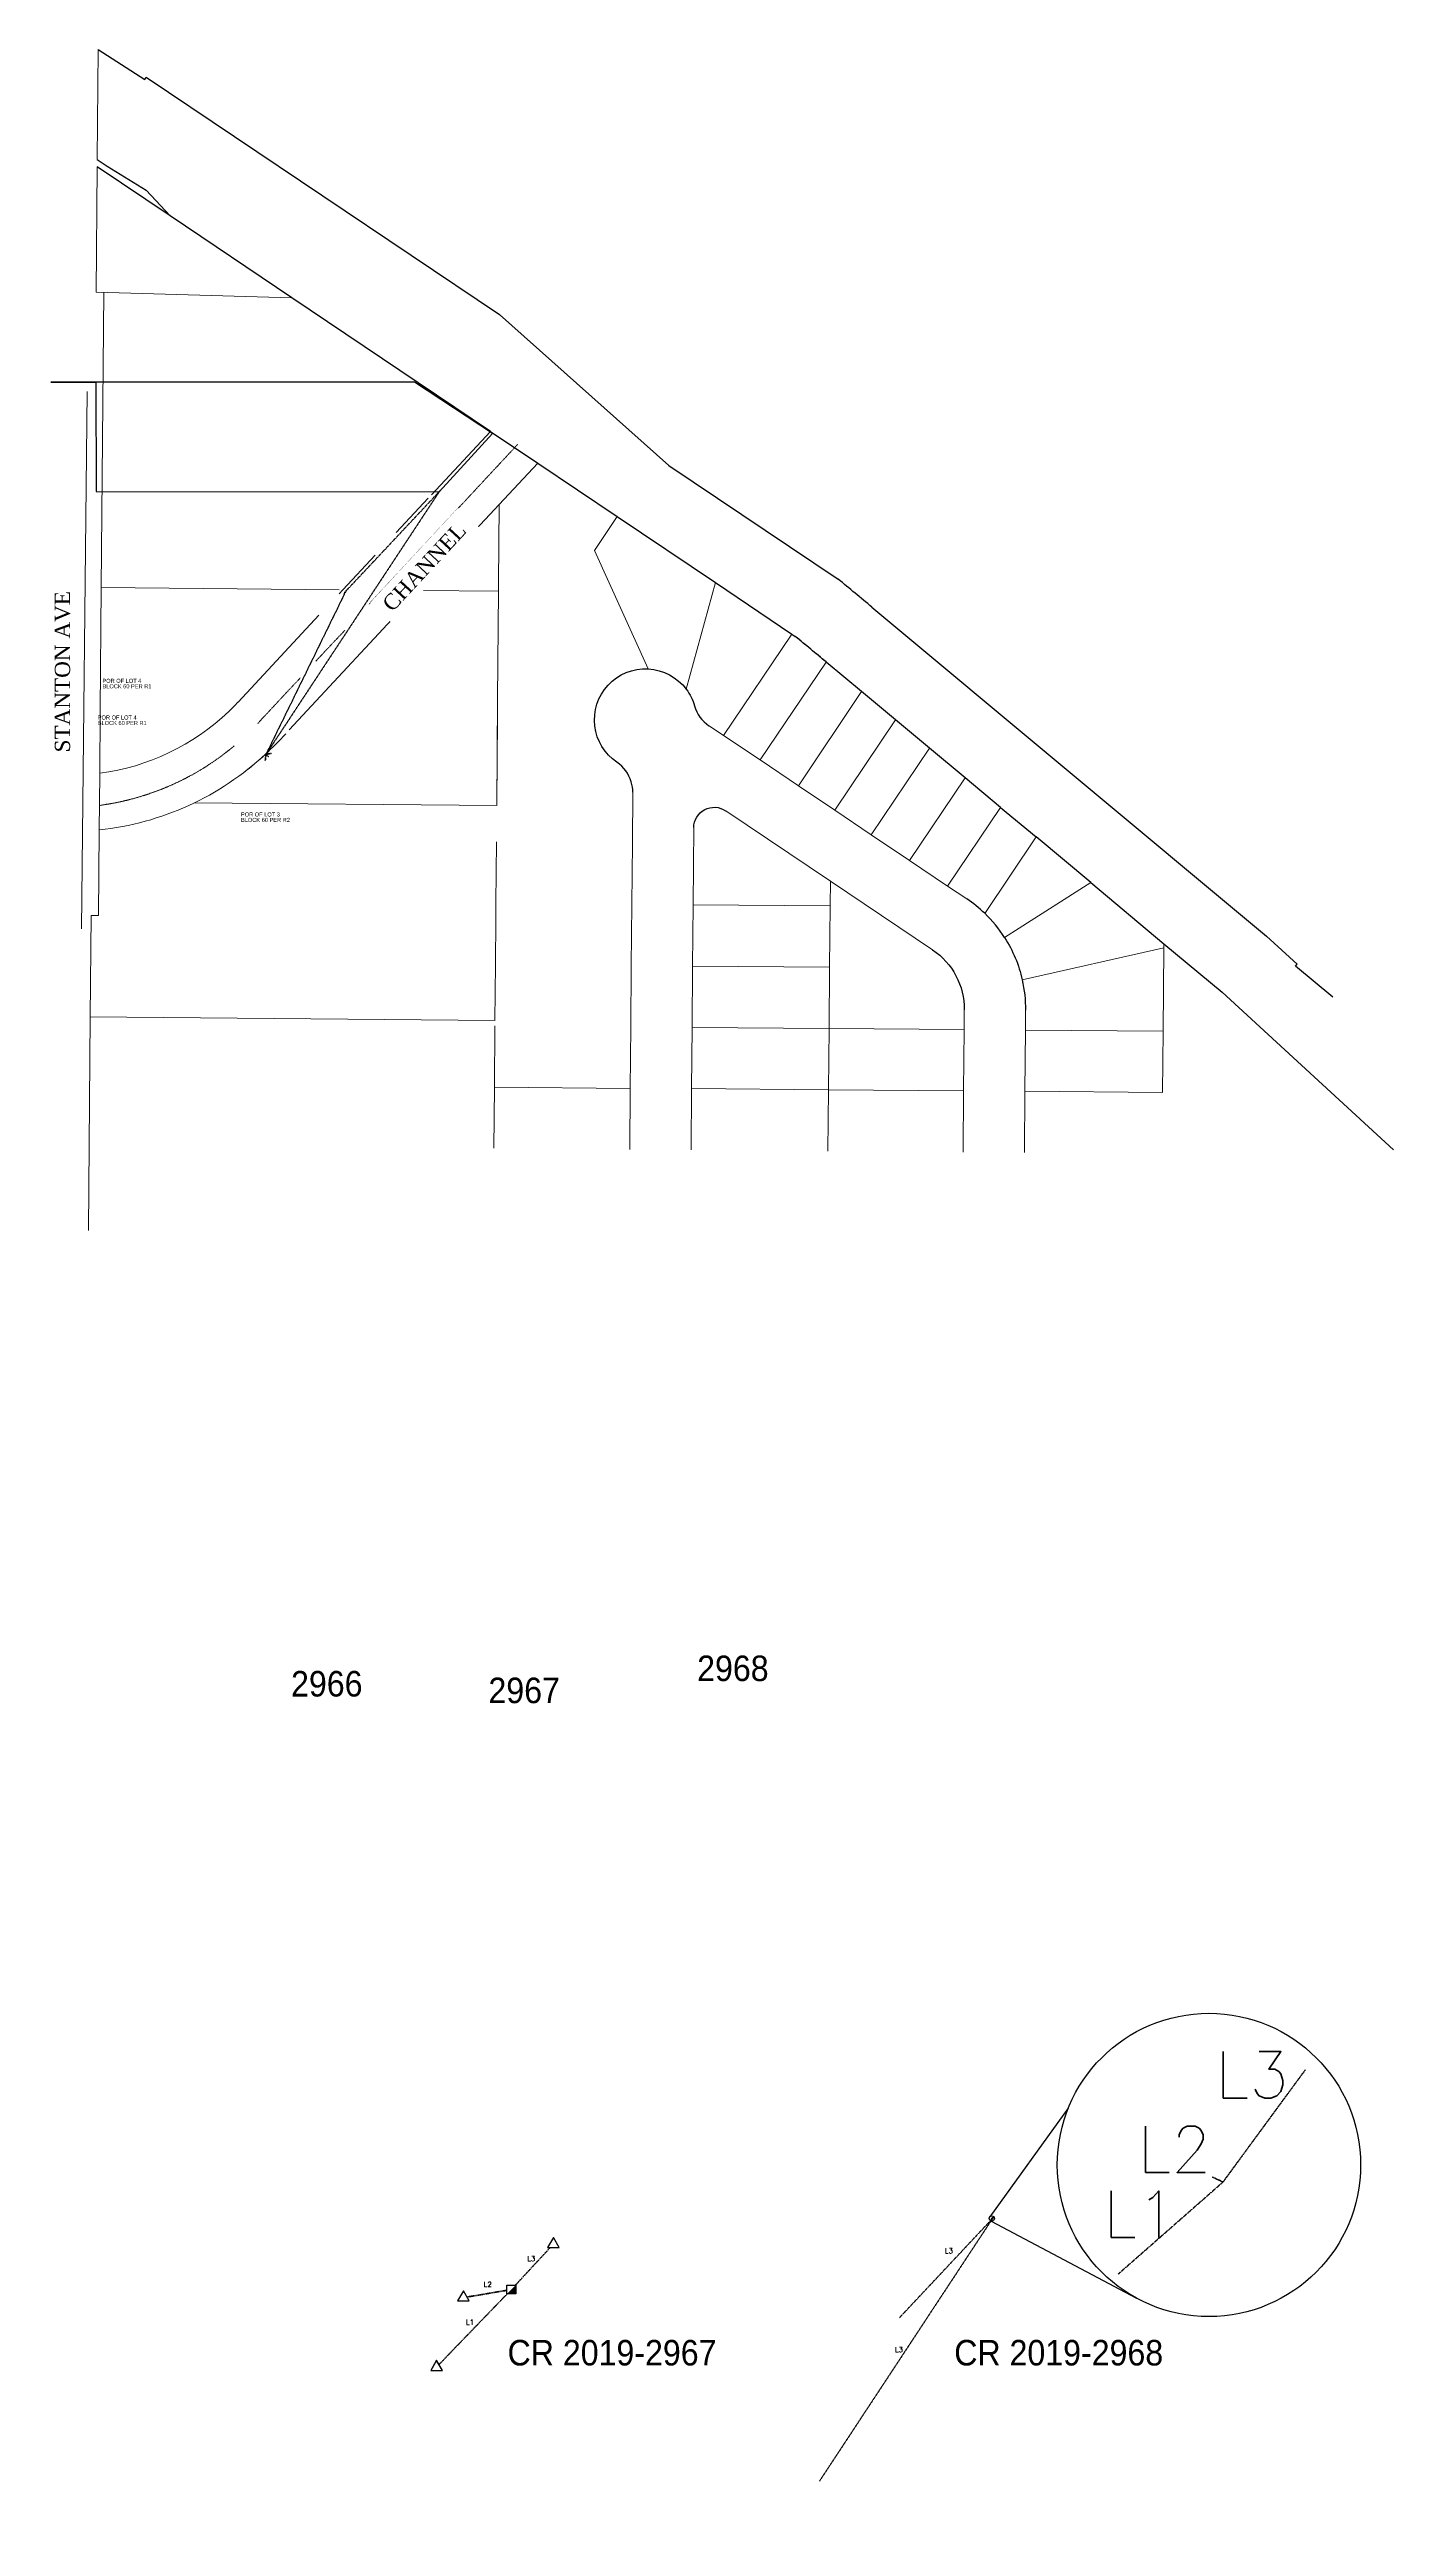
# Model space of a CAD drawing. Extents: x 0 to 6033622, y 0 to 2262275.
# Drawn here: x 6032307 to 6033622, y 2259850 to 2262275 of the extents above; entities that cross this region are included whole.
import ezdxf
from ezdxf import colors
from ezdxf.entities.mleader import LeaderData, LeaderLine
from ezdxf.lldxf.tags import DXFTag
from ezdxf.math import Vec2, Vec3

# ---------------------------------------------------------------- set-up
doc = ezdxf.new("R2010")
doc.units = 21
doc.header["$MEASUREMENT"] = 0
doc.set_wipeout_variables(frame=1)
for name, pattern in [('CENTER', [2, 1.25, -0.25, 0.25, -0.25]), ('DASHED', [0.75, 0.5, -0.25]), ('DASHED2', [0.375, 0.25, -0.125]), ('DGN Style 3', [5117.32079, 3655.229136, -1462.091654])]:
    doc.linetypes.add(name, pattern=pattern)
doc.layers.add('V-ANNO', color=7, linetype='Continuous')
doc.layers.add('V-NODE-MON', color=7, linetype='Continuous')
for name, color, linetype, lineweight in [('V-LINE-CNTR', 30, 'CENTER', 0), ('V-LINE-FROW', 1, 'ROW', 40), ('V-LINE-M2M', 7, 'DASHED', 30), ('V-LINE-RTWY', 3, 'Continuous', 0), ('V-LINE-TIE', 5, 'DASHED2', 60), ('V-LTAG-2966', 7, 'Continuous', 9), ('V-ROAD-TCC', 251, 'Continuous', 0)]:
    doc.layers.add(name, color=color, linetype=linetype, lineweight=lineweight)
doc.layers.add('V-QAQC-NOTE', color=1, linetype='Continuous', plot=False)
doc.styles.add('Century', font='CENTURY.TTF')
doc.styles.add('SIMPLEX', font='simplex.shx', dxfattribs={"height": 4})
doc.styles.get("Standard").update_dxf_attribs({"font": 'arial.ttf'})
doc.styles.add('Street Dim', font='arial.ttf', dxfattribs={"width": 0.9, "height": 0.1})
doc.styles.add('SWISS', font='swissko.ttf', dxfattribs={"width": 0.95, "height": 0.1})
tags = doc.linetypes.add('ROW', pattern='A,3,-0.2,["R/W",Standard,S=0.125,R=0,X=-0.1,Y=-0.05],-0.35', length=3.55).pattern_tags.tags
tags[6] = DXFTag(74, 10)

# ---------------------------------------------------------------- blocks, each defined once
blk = doc.blocks.new('SV-MONFD-HSQ')
h = blk.add_hatch(color=256)
h.dxf.hatch_style = 1
h.paths.add_polyline_path([(-0.081, -0.081), (0.081, 0.081), (0.081, -0.081)])
blk.add_lwpolyline([(-0.081, -0.081), (0.081, 0.081), (0.081, -0.081)], close=True)
blk.add_wipeout([(-0.081, -0.081), (-0.081, 0.081), (0.081, 0.081)])
blk.add_lwpolyline([(-0.081, 0.081), (0.081, 0.081), (0.081, -0.081), (-0.081, -0.081)], close=True)
blk = doc.blocks.new('SV-MONFD-TR2')
blk.add_wipeout([(0, 0.123), (-0.107, -0.062), (0.107, -0.062)])
blk.add_lwpolyline([(0, 0.124), (-0.107, -0.062), (0.107, -0.062)], close=True)

msp = doc.modelspace()

# ---------------------------------------------------------------- linework, layer by layer
at = {"layer": 'V-LINE-CNTR', "ltscale": 0.5, "flags": 128}
for points in [[(6032765.2, 2261888.3), (6032730, 2261850.5), (6032727.7, 2261848.1), (6032727.6, 2261848), (6032727.6, 2261847.9), (6032727.6, 2261847.9), (6032727.5, 2261847.9), (6032727.5, 2261847.9), (6032727.5, 2261847.9), (6032727.5, 2261847.9), (6032727.5, 2261847.9), (6032727.4, 2261847.7), (6032726.8, 2261847.1), (6032725.7, 2261845.9), (6032723.5, 2261843.5), (6032714.6, 2261833.9), (6032696.7, 2261814.7), (6032661, 2261776.2), (6032652.1, 2261766.6), (6032651.6, 2261766), (6032651.4, 2261765.9), (6032651.3, 2261765.8), (6032651.3, 2261765.8), (6032651.3, 2261765.7), (6032651.3, 2261765.7), (6032651.3, 2261765.7), (6032651.3, 2261765.7), (6032651.3, 2261765.7), (6032651.3, 2261765.7), (6032650.8, 2261765.2), (6032648.8, 2261763), (6032644.8, 2261758.8), (6032636.8, 2261750.2), (6032619.6, 2261731.8)], [(6032596.2, 2261706.4), (6032572.7, 2261681.5), (6032567.7, 2261676.1)], [(6032552.5, 2261659.7), (6032540.7, 2261647.2), (6032524.7, 2261630), (6032516.7, 2261621.4), (6032514.7, 2261619.3), (6032514.6, 2261619.1), (6032514.5, 2261619.1), (6032514.5, 2261619), (6032514.5, 2261619), (6032514.4, 2261619), (6032514.1, 2261618.6), (6032513.5, 2261617.9), (6032512.9, 2261617.3), (6032512.3, 2261616.6), (6032511.6, 2261615.9), (6032511, 2261615.2), (6032510.9, 2261615.1)], [(6032487.9, 2261593.3), (6032487.2, 2261592.6), (6032486.5, 2261592), (6032485.7, 2261591.4), (6032485, 2261590.8), (6032484.3, 2261590.2), (6032483.5, 2261589.7), (6032482.8, 2261589.1), (6032482, 2261588.5), (6032481.3, 2261587.9), (6032480.6, 2261587.3), (6032479.8, 2261586.7), (6032479.1, 2261586.1), (6032478.3, 2261585.6), (6032477.5, 2261585), (6032476.8, 2261584.4), (6032476, 2261583.8), (6032475.3, 2261583.3), (6032474.5, 2261582.7), (6032473.7, 2261582.1), (6032472.9, 2261581.6), (6032472.2, 2261581), (6032471.4, 2261580.5), (6032470.6, 2261579.9), (6032469.8, 2261579.4), (6032469.1, 2261578.8), (6032468.3, 2261578.3), (6032467.5, 2261577.8), (6032466.7, 2261577.2), (6032465.9, 2261576.7), (6032465.1, 2261576.2), (6032464.3, 2261575.6), (6032463.5, 2261575.1), (6032462.7, 2261574.6), (6032461.9, 2261574.1), (6032461.1, 2261573.5), (6032460.3, 2261573), (6032459.5, 2261572.5), (6032458.7, 2261572), (6032457.9, 2261571.5), (6032457.1, 2261571), (6032456.3, 2261570.5), (6032455.4, 2261570), (6032454.6, 2261569.5), (6032453.8, 2261569), (6032453, 2261568.5), (6032452.1, 2261568), (6032451.3, 2261567.6), (6032450.5, 2261567.1), (6032449.7, 2261566.6), (6032448.8, 2261566.1), (6032448, 2261565.7), (6032447.2, 2261565.2), (6032446.3, 2261564.7), (6032445.5, 2261564.3), (6032444.6, 2261563.8), (6032443.8, 2261563.4), (6032442.9, 2261562.9), (6032442.1, 2261562.5), (6032441.3, 2261562), (6032440.4, 2261561.6), (6032439.6, 2261561.1), (6032438.7, 2261560.7), (6032437.8, 2261560.3), (6032437, 2261559.8), (6032436.1, 2261559.4), (6032435.3, 2261559), (6032434.4, 2261558.6), (6032433.5, 2261558.1), (6032432.7, 2261557.7), (6032431.8, 2261557.3), (6032430.9, 2261556.9), (6032430.1, 2261556.5), (6032429.2, 2261556.1), (6032428.3, 2261555.7), (6032427.5, 2261555.3), (6032426.6, 2261554.9), (6032425.7, 2261554.5), (6032424.8, 2261554.2), (6032424, 2261553.8), (6032423.1, 2261553.4), (6032422.2, 2261553), (6032421.3, 2261552.7), (6032420.4, 2261552.3), (6032419.6, 2261551.9), (6032418.7, 2261551.6), (6032417.8, 2261551.2), (6032416.9, 2261550.8), (6032416, 2261550.5), (6032415.1, 2261550.1), (6032414.2, 2261549.8), (6032413.3, 2261549.5), (6032412.4, 2261549.1), (6032411.5, 2261548.8), (6032410.6, 2261548.5), (6032409.7, 2261548.1), (6032408.8, 2261547.8), (6032407.9, 2261547.5), (6032407, 2261547.2), (6032406.1, 2261546.9), (6032405.2, 2261546.5), (6032404.3, 2261546.2), (6032403.4, 2261545.9), (6032402.5, 2261545.6), (6032401.6, 2261545.3), (6032400.7, 2261545), (6032399.8, 2261544.8), (6032398.9, 2261544.5), (6032398, 2261544.2), (6032397.1, 2261543.9), (6032396.2, 2261543.6), (6032395.3, 2261543.4), (6032394.4, 2261543.1), (6032393.4, 2261542.8), (6032392.5, 2261542.6), (6032391.6, 2261542.3), (6032390.7, 2261542), (6032389.8, 2261541.8), (6032388.9, 2261541.5), (6032388, 2261541.3), (6032387, 2261541.1), (6032386.1, 2261540.8), (6032385.2, 2261540.6), (6032384.3, 2261540.3), (6032383.4, 2261540.1), (6032382.5, 2261539.9), (6032381.5, 2261539.7), (6032380.6, 2261539.5), (6032379.7, 2261539.2), (6032378.8, 2261539), (6032377.9, 2261538.8), (6032376.9, 2261538.6), (6032376, 2261538.4), (6032375.1, 2261538.2), (6032374.2, 2261538), (6032373.3, 2261537.8), (6032372.3, 2261537.6), (6032371.4, 2261537.5), (6032370.5, 2261537.3), (6032369.6, 2261537.1), (6032368.6, 2261536.9), (6032367.7, 2261536.8), (6032366.8, 2261536.6), (6032365.9, 2261536.4), (6032365, 2261536.3), (6032364, 2261536.1), (6032363.1, 2261536), (6032362.2, 2261535.8), (6032361.3, 2261535.7), (6032360.3, 2261535.5), (6032359.4, 2261535.4), (6032358.5, 2261535.3), (6032357.6, 2261535.1), (6032356.6, 2261535), (6032356.1, 2261534.9)], [(6032487.9, 2261593.3), (6032487.2, 2261592.6), (6032486.5, 2261592), (6032485.7, 2261591.4), (6032485, 2261590.8), (6032484.3, 2261590.2), (6032483.5, 2261589.7), (6032482.8, 2261589.1), (6032482, 2261588.5), (6032481.3, 2261587.9), (6032480.6, 2261587.3), (6032479.8, 2261586.7), (6032479.1, 2261586.1), (6032478.3, 2261585.6), (6032477.5, 2261585), (6032476.8, 2261584.4), (6032476, 2261583.8), (6032475.3, 2261583.3), (6032474.5, 2261582.7), (6032473.7, 2261582.1), (6032472.9, 2261581.6), (6032472.2, 2261581), (6032471.4, 2261580.5), (6032470.6, 2261579.9), (6032469.8, 2261579.4), (6032469.1, 2261578.8), (6032468.3, 2261578.3), (6032467.5, 2261577.8), (6032466.7, 2261577.2), (6032465.9, 2261576.7), (6032465.1, 2261576.2), (6032464.3, 2261575.6), (6032463.5, 2261575.1), (6032462.7, 2261574.6), (6032461.9, 2261574.1), (6032461.1, 2261573.5), (6032460.3, 2261573), (6032459.5, 2261572.5), (6032458.7, 2261572), (6032457.9, 2261571.5), (6032457.1, 2261571), (6032456.3, 2261570.5), (6032455.4, 2261570), (6032454.6, 2261569.5), (6032453.8, 2261569), (6032453, 2261568.5), (6032452.1, 2261568), (6032451.3, 2261567.6), (6032450.5, 2261567.1), (6032449.7, 2261566.6), (6032448.8, 2261566.1), (6032448, 2261565.7), (6032447.2, 2261565.2), (6032446.3, 2261564.7), (6032445.5, 2261564.3), (6032444.6, 2261563.8), (6032443.8, 2261563.4), (6032442.9, 2261562.9), (6032442.1, 2261562.5), (6032441.3, 2261562), (6032440.4, 2261561.6), (6032439.6, 2261561.1), (6032438.7, 2261560.7), (6032437.8, 2261560.3), (6032437, 2261559.8), (6032436.1, 2261559.4), (6032435.3, 2261559), (6032434.4, 2261558.6), (6032433.5, 2261558.1), (6032432.7, 2261557.7), (6032431.8, 2261557.3), (6032430.9, 2261556.9), (6032430.1, 2261556.5), (6032429.2, 2261556.1), (6032428.3, 2261555.7), (6032427.5, 2261555.3), (6032426.6, 2261554.9), (6032425.7, 2261554.5), (6032424.8, 2261554.2), (6032424, 2261553.8), (6032423.1, 2261553.4), (6032422.2, 2261553), (6032421.3, 2261552.7), (6032420.4, 2261552.3), (6032419.6, 2261551.9), (6032418.7, 2261551.6), (6032417.8, 2261551.2), (6032416.9, 2261550.8), (6032416, 2261550.5), (6032415.1, 2261550.1), (6032414.2, 2261549.8), (6032413.3, 2261549.5), (6032412.4, 2261549.1), (6032411.5, 2261548.8), (6032410.6, 2261548.5), (6032409.7, 2261548.1), (6032408.8, 2261547.8), (6032407.9, 2261547.5), (6032407, 2261547.2), (6032406.1, 2261546.9), (6032405.2, 2261546.5), (6032404.3, 2261546.2), (6032403.4, 2261545.9), (6032402.5, 2261545.6), (6032401.6, 2261545.3), (6032400.7, 2261545), (6032399.8, 2261544.8), (6032398.9, 2261544.5), (6032398, 2261544.2), (6032397.1, 2261543.9), (6032396.2, 2261543.6), (6032395.3, 2261543.4), (6032394.4, 2261543.1), (6032393.4, 2261542.8), (6032392.5, 2261542.6), (6032391.6, 2261542.3), (6032390.7, 2261542), (6032389.8, 2261541.8), (6032388.9, 2261541.5), (6032388, 2261541.3), (6032387, 2261541.1), (6032386.1, 2261540.8), (6032385.2, 2261540.6), (6032384.3, 2261540.3), (6032383.4, 2261540.1), (6032382.5, 2261539.9), (6032381.5, 2261539.7), (6032380.6, 2261539.5), (6032379.7, 2261539.2), (6032378.8, 2261539), (6032377.9, 2261538.8), (6032376.9, 2261538.6), (6032376, 2261538.4), (6032375.1, 2261538.2), (6032374.2, 2261538), (6032373.3, 2261537.8), (6032372.3, 2261537.6), (6032371.4, 2261537.5), (6032370.5, 2261537.3), (6032369.6, 2261537.1), (6032368.6, 2261536.9), (6032367.7, 2261536.8), (6032366.8, 2261536.6), (6032365.9, 2261536.4), (6032365, 2261536.3), (6032364, 2261536.1), (6032363.1, 2261536), (6032362.2, 2261535.8), (6032361.3, 2261535.7), (6032360.3, 2261535.5), (6032359.4, 2261535.4), (6032358.5, 2261535.3), (6032357.6, 2261535.1), (6032356.6, 2261535), (6032356.1, 2261534.9)]]:
    msp.add_lwpolyline(points, dxfattribs=at)
at = {"layer": 'V-LINE-FROW', "ltscale": 0.3}
msp.add_line((6032308.6, 2261949.3), (6032352.6, 2261949.3), dxfattribs=at)
msp.add_line((6032308.6, 2261949.3), (6032352.6, 2261949.3), dxfattribs=at)
at = {"layer": 'V-LINE-M2M', "ltscale": 0.3}
for points in [[(6032688.4, 2261842), (6032518.9, 2261584.9)], [(6032688.4, 2261842), (6032597, 2261744.6)], [(6032597, 2261744.6), (6032518.9, 2261584.9)], [(6032597, 2261744.6), (6032518.9, 2261584.9)], [(6033229.7, 2260151.7), (6033060.3, 2259894.5)], [(6033229.7, 2260151.7), (6033138.3, 2260054.2)]]:
    msp.add_lwpolyline(points, dxfattribs=at)
at = {"layer": 'V-LINE-RTWY', "linetype": 'Continuous'}
for p, q in [((6032354.7, 2262274.8), (6032353.9, 2262167.2)), ((6032354.7, 2262274.8), (6032353.9, 2262167.2)), ((6032352.8, 2262037.3), (6032353.8, 2262160.1)), ((6032352.8, 2262037.3), (6032353.8, 2262160.1)), ((6032425.2, 2262112.1), (6032353.8, 2262160.1)), ((6032363.7, 2262160.8), (6032401.8, 2262137.3)), ((6032401.8, 2262137.3), (6032425.2, 2262112.1)), ((6032544.2, 2262031.9), (6032425.2, 2262112.1)), ((6032544.2, 2262031.9), (6032352.8, 2262037.3)), ((6032544.2, 2262031.9), (6032352.8, 2262037.3)), ((6032738.7, 2261901.1), (6032680.9, 2261839.1)), ((6032784.9, 2261870), (6032747.2, 2261829.6)), ((6032784.9, 2261870), (6032747.2, 2261829.6)), ((6032677.7, 2261835.7), (6032646.4, 2261802.1)), ((6032747.2, 2261829.6), (6032668.5, 2261745.2)), ((6032746.5, 2261752.2), (6032747.2, 2261829.6)), ((6032746.5, 2261752.2), (6032747.2, 2261829.6)), ((6032862.6, 2261817.8), (6032840.3, 2261784.6)), ((6032862.6, 2261817.8), (6032840.3, 2261784.6)), ((6032625.8, 2261780), (6032594, 2261745.9)), ((6032840.3, 2261784.6), (6032892.8, 2261668.5)), ((6032840.3, 2261784.6), (6032892.8, 2261668.5)), ((6032357.8, 2261748.1), (6032590.5, 2261745.9)), ((6032357.8, 2261748.1), (6032590.5, 2261745.9)), ((6032668.5, 2261745.2), (6032541.8, 2261609)), ((6032594, 2261745.9), (6032590.5, 2261742.2)), ((6032669.3, 2261745.2), (6032746.5, 2261744.5)), ((6032745.6, 2261639.4), (6032746.5, 2261744.5)), ((6032745.6, 2261639.4), (6032746.5, 2261744.5)), ((6032746.5, 2261744.5), (6032746.5, 2261752.2)), ((6032746.5, 2261744.5), (6032746.5, 2261752.2)), ((6032958.9, 2261753.1), (6032930.2, 2261648.7)), ((6032958.9, 2261753.1), (6032930.2, 2261648.7)), ((6032570.8, 2261721), (6032491.6, 2261636.1)), ((6032966.7, 2261603.4), (6033033.4, 2261702.7)), ((6032966.7, 2261603.4), (6033033.4, 2261702.7)), ((6033002.4, 2261579.4), (6033067, 2261675.3)), ((6033002.4, 2261579.4), (6033067, 2261675.3)), ((6033039.8, 2261554.2), (6033101.7, 2261646.3)), ((6033039.8, 2261554.2), (6033101.7, 2261646.3)), ((6032744.7, 2261534.8), (6032745.6, 2261639.4)), ((6032745, 2261559.3), (6032745.6, 2261639.4)), ((6033075.4, 2261530.2), (6033134.9, 2261618.7)), ((6033075.4, 2261530.2), (6033134.9, 2261618.7)), ((6032952.4, 2261613), (6032966.7, 2261603.4)), ((6032952.4, 2261613), (6032966.7, 2261603.4)), ((6033002.4, 2261579.4), (6032966.7, 2261603.4)), ((6033002.4, 2261579.4), (6032966.7, 2261603.4)), ((6033039.8, 2261554.2), (6033002.4, 2261579.4)), ((6033039.8, 2261554.2), (6033002.4, 2261579.4)), ((6033111.1, 2261506.2), (6033168.1, 2261591)), ((6033111.1, 2261506.2), (6033168.1, 2261591)), ((6032877.4, 2261498), (6032877.8, 2261547.8)), ((6032877.4, 2261498), (6032877.8, 2261547.8)), ((6033075.4, 2261530.2), (6033039.8, 2261554.2)), ((6033075.4, 2261530.2), (6033039.8, 2261554.2)), ((6033148.5, 2261481.1), (6033202.9, 2261562)), ((6033148.5, 2261481.1), (6033202.9, 2261562)), ((6032449.1, 2261537.5), (6032744.7, 2261534.8)), ((6032968.7, 2261529.7), (6033071.2, 2261460.8)), ((6032968.7, 2261529.7), (6033071.2, 2261460.8)), ((6033111.1, 2261506.2), (6033075.4, 2261530.2)), ((6033111.1, 2261506.2), (6033075.4, 2261530.2)), ((6033185.8, 2261456), (6033237.6, 2261533)), ((6033185.8, 2261456), (6033237.6, 2261533)), ((6032744, 2261439.3), (6032744.5, 2261499.3)), ((6032744, 2261439.3), (6032744.5, 2261499.3)), ((6032876.9, 2261438), (6032877.4, 2261498)), ((6032876.9, 2261438), (6032877.4, 2261498)), ((6032936.9, 2261437.7), (6032937.5, 2261513.3)), ((6032936.9, 2261437.7), (6032937.5, 2261513.3)), ((6033148.5, 2261481.1), (6033111.1, 2261506.2)), ((6033148.5, 2261481.1), (6033111.1, 2261506.2)), ((6033222.1, 2261429.3), (6033272.4, 2261504.1)), ((6033222.1, 2261429.3), (6033272.4, 2261504.1)), ((6033185.8, 2261456), (6033148.5, 2261481.1)), ((6033185.8, 2261456), (6033148.5, 2261481.1)), ((6033071, 2261436.6), (6033071.2, 2261460.8)), ((6033071, 2261436.6), (6033071.2, 2261460.8)), ((6033071.2, 2261460.8), (6033171.1, 2261393.6)), ((6033071.2, 2261460.8), (6033171.1, 2261393.6)), ((6033185.8, 2261456), (6033204.6, 2261443.4)), ((6033185.8, 2261456), (6033204.6, 2261443.4)), ((6033241.6, 2261405.5), (6033325.9, 2261459.4)), ((6033241.6, 2261405.5), (6033325.9, 2261459.4)), ((6032347, 2261328.1), (6032347.8, 2261427.1)), ((6032347, 2261328.1), (6032347.8, 2261427.1)), ((6032347, 2261328.1), (6032347.8, 2261427.1)), ((6032347, 2261328.1), (6032347.8, 2261427.1)), ((6032743.8, 2261423.5), (6032744, 2261439.3)), ((6032743.8, 2261423.5), (6032744, 2261439.3)), ((6032876.4, 2261378), (6032876.9, 2261438)), ((6032876.4, 2261378), (6032876.9, 2261438)), ((6032936.4, 2261377.7), (6032936.9, 2261437.7)), ((6032936.4, 2261377.7), (6032936.9, 2261437.7)), ((6033071, 2261436.6), (6032936.9, 2261437.7)), ((6033071, 2261436.6), (6032936.9, 2261437.7)), ((6033070.4, 2261376.6), (6033071, 2261436.6)), ((6033070.4, 2261376.6), (6033071, 2261436.6)), ((6032743.5, 2261379.3), (6032743.8, 2261423.5)), ((6032743.5, 2261379.3), (6032743.8, 2261423.5)), ((6032743, 2261324.5), (6032743.5, 2261379.3)), ((6032743, 2261324.5), (6032743.5, 2261379.3)), ((6032875.9, 2261318), (6032876.4, 2261378)), ((6032875.9, 2261318), (6032876.4, 2261378)), ((6032935.9, 2261317.7), (6032936.4, 2261377.7)), ((6032935.9, 2261317.7), (6032936.4, 2261377.7)), ((6033070.4, 2261376.6), (6032936.4, 2261377.7)), ((6033070.4, 2261376.6), (6032936.4, 2261377.7)), ((6033069.8, 2261316.6), (6033070.4, 2261376.6)), ((6033069.8, 2261316.6), (6033070.4, 2261376.6)), ((6033397.4, 2261395.5), (6033258.9, 2261364.2)), ((6033397.4, 2261395.5), (6033258.9, 2261364.2)), ((6033396.6, 2261314), (6033397.4, 2261395.5)), ((6033396.6, 2261314), (6033397.4, 2261395.5)), ((6033397.4, 2261395.5), (6033397.4, 2261399.6)), ((6033397.4, 2261395.5), (6033397.4, 2261399.6)), ((6032345.3, 2261119), (6032347, 2261328.1)), ((6032345.3, 2261119), (6032347, 2261328.1)), ((6032345.3, 2261119), (6032347, 2261328.1)), ((6032345.3, 2261119), (6032347, 2261328.1)), ((6032743, 2261324.5), (6032347, 2261328.1)), ((6032743, 2261324.5), (6032347, 2261328.1)), ((6032743, 2261324.5), (6032347, 2261328.1)), ((6032743, 2261324.5), (6032347, 2261328.1)), ((6033202.1, 2261334.9), (6033201.9, 2261315.5)), ((6033202.1, 2261334.9), (6033201.9, 2261315.5)), ((6033262.1, 2261334.4), (6033261.9, 2261315.1)), ((6033262.1, 2261334.4), (6033261.9, 2261315.1)), ((6032742.5, 2261259.3), (6032743, 2261319.3)), ((6032742.5, 2261259.3), (6032743, 2261319.3)), ((6032875.4, 2261258), (6032875.9, 2261318)), ((6032875.4, 2261258), (6032875.9, 2261318)), ((6032935.4, 2261257.7), (6032935.9, 2261317.7)), ((6032935.4, 2261257.7), (6032935.9, 2261317.7)), ((6033069.8, 2261316.6), (6032935.9, 2261317.7)), ((6033069.8, 2261316.6), (6032935.9, 2261317.7)), ((6033069.2, 2261256.6), (6033069.8, 2261316.6)), ((6033069.2, 2261256.6), (6033069.8, 2261316.6)), ((6033201.9, 2261315.5), (6033069.8, 2261316.6)), ((6033201.9, 2261315.5), (6033069.8, 2261316.6)), ((6033201.9, 2261315.5), (6033201.4, 2261255.5)), ((6033201.9, 2261315.5), (6033201.4, 2261255.5)), ((6033261.9, 2261315.1), (6033261.4, 2261255.1)), ((6033261.9, 2261315.1), (6033261.4, 2261255.1)), ((6033261.9, 2261315.1), (6033396.6, 2261314)), ((6033261.9, 2261315.1), (6033396.6, 2261314)), ((6033396.1, 2261254), (6033396.6, 2261314)), ((6033396.1, 2261254), (6033396.6, 2261314)), ((6032742, 2261199.3), (6032742.5, 2261259.3)), ((6032742, 2261199.3), (6032742.5, 2261259.3)), ((6032742.5, 2261259.3), (6032875.4, 2261258)), ((6032742.5, 2261259.3), (6032875.4, 2261258)), ((6032874.9, 2261198), (6032875.4, 2261258)), ((6032874.9, 2261198), (6032875.4, 2261258)), ((6032934.9, 2261197.7), (6032935.4, 2261257.7)), ((6032934.9, 2261197.7), (6032935.4, 2261257.7)), ((6033069.2, 2261256.6), (6032935.4, 2261257.7)), ((6033069.2, 2261256.6), (6032935.4, 2261257.7)), ((6033068.7, 2261196.6), (6033069.2, 2261256.6)), ((6033068.7, 2261196.6), (6033069.2, 2261256.6)), ((6033201.4, 2261255.5), (6033069.2, 2261256.6)), ((6033201.4, 2261255.5), (6033069.2, 2261256.6)), ((6033201.4, 2261255.5), (6033200.9, 2261195.5)), ((6033201.4, 2261255.5), (6033200.9, 2261195.5)), ((6033261.4, 2261255.1), (6033260.9, 2261195.1)), ((6033261.4, 2261255.1), (6033260.9, 2261195.1)), ((6033261.4, 2261255.1), (6033396.1, 2261254)), ((6033261.4, 2261255.1), (6033396.1, 2261254))]:
    msp.add_line(p, q, dxfattribs=at)
at = {"layer": 'V-LINE-RTWY', "linetype": 'Continuous', "lineweight": 30}
for p, q in [((6032354.7, 2262274.8), (6032400.3, 2262245.5)), ((6032354.7, 2262274.8), (6032400.3, 2262245.5)), ((6032400.3, 2262245.5), (6032401.9, 2262247.8)), ((6032400.3, 2262245.5), (6032401.9, 2262247.8)), ((6032401.9, 2262247.8), (6032747.4, 2262015.4)), ((6032401.9, 2262247.8), (6032747.4, 2262015.4)), ((6032425.2, 2262112.1), (6032353.8, 2262160.1)), ((6032353.9, 2262167.2), (6032363.7, 2262160.8)), ((6032353.9, 2262167.2), (6032363.7, 2262160.8)), ((6032363.7, 2262160.8), (6032401.8, 2262137.3)), ((6032401.8, 2262137.3), (6032425.2, 2262112.1)), ((6032747.4, 2262015.4), (6032913.2, 2261867.8)), ((6032747.4, 2262015.4), (6032913.2, 2261867.8)), ((6032913.2, 2261867.8), (6033078.7, 2261756.4)), ((6032913.2, 2261867.8), (6033078.7, 2261756.4)), ((6033111.8, 2261729), (6033497.7, 2261407.1)), ((6033111.8, 2261729), (6033497.7, 2261407.1)), ((6033527.8, 2261379.4), (6033497.7, 2261407.1)), ((6033527.8, 2261379.4), (6033497.7, 2261407.1)), ((6033526.2, 2261377.6), (6033527.8, 2261379.4)), ((6033526.2, 2261377.6), (6033527.8, 2261379.4)), ((6033562.8, 2261347.2), (6033526.2, 2261377.6)), ((6033562.8, 2261347.2), (6033526.2, 2261377.6))]:
    msp.add_line(p, q, dxfattribs=at)
at = {"layer": 'V-LINE-RTWY', "linetype": 'DGN Style 3', "lineweight": 30}
for p, q in [((6032544.2, 2262031.9), (6032425.2, 2262112.1)), ((6032738.7, 2261901.1), (6032544.2, 2262031.9)), ((6032738.7, 2261901.1), (6032544.2, 2262031.9)), ((6032738.7, 2261901.1), (6032784.9, 2261870)), ((6032738.7, 2261901.1), (6032784.9, 2261870)), ((6032784.9, 2261870), (6032862.6, 2261817.8)), ((6032784.9, 2261870), (6032862.6, 2261817.8)), ((6032862.6, 2261817.8), (6032958.9, 2261753.1)), ((6032862.6, 2261817.8), (6032958.9, 2261753.1)), ((6032958.9, 2261753.1), (6033033.4, 2261702.7)), ((6032958.9, 2261753.1), (6033033.4, 2261702.7)), ((6033033.4, 2261702.7), (6033036.8, 2261700.4)), ((6033033.4, 2261702.7), (6033036.8, 2261700.4)), ((6033101.7, 2261646.3), (6033067, 2261675.3)), ((6033101.7, 2261646.3), (6033067, 2261675.3)), ((6033134.9, 2261618.7), (6033101.7, 2261646.3)), ((6033134.9, 2261618.7), (6033101.7, 2261646.3)), ((6033168.1, 2261591), (6033134.9, 2261618.7)), ((6033168.1, 2261591), (6033134.9, 2261618.7)), ((6033202.9, 2261562), (6033168.1, 2261591)), ((6033202.9, 2261562), (6033168.1, 2261591)), ((6033237.6, 2261533), (6033202.9, 2261562)), ((6033237.6, 2261533), (6033202.9, 2261562)), ((6033237.6, 2261533), (6033272.4, 2261504.1)), ((6033237.6, 2261533), (6033272.4, 2261504.1)), ((6033325.9, 2261459.4), (6033272.4, 2261504.1)), ((6033325.9, 2261459.4), (6033272.4, 2261504.1)), ((6033325.9, 2261459.4), (6033397.4, 2261399.6)), ((6033325.9, 2261459.4), (6033397.4, 2261399.6)), ((6033397.4, 2261399.6), (6033454.5, 2261352.2)), ((6033397.4, 2261399.6), (6033454.5, 2261352.2)), ((6033622, 2261197.8), (6033454.5, 2261352.2)), ((6033622, 2261197.8), (6033454.5, 2261352.2))]:
    msp.add_line(p, q, dxfattribs=at)
at = {"layer": 'V-LINE-RTWY', "linetype": 'Continuous'}
msp.add_lwpolyline([(6032355.2, 2261427.1), (6032355.8, 2261510.3), (6032356.3, 2261565.6), (6032356.7, 2261628.1), (6032357.8, 2261748.1), (6032360.2, 2262037.3)], dxfattribs=at)
msp.add_lwpolyline([(6032355.2, 2261427.1), (6032355.8, 2261510.3), (6032356.3, 2261565.6), (6032356.7, 2261628.1), (6032357.8, 2261748.1), (6032360.2, 2262037.3)], dxfattribs=at)
at = {"layer": 'V-LINE-RTWY', "ltscale": 0.3}
msp.add_lwpolyline([(6032347.8, 2261427.1), (6032355.2, 2261427.1)], dxfattribs=at)
msp.add_lwpolyline([(6032347.8, 2261427.1), (6032355.2, 2261427.1)], dxfattribs=at)
at = {"layer": 'V-LINE-RTWY', "color": 132, "linetype": 'Continuous', "lineweight": 30}
msp.add_arc((6025472.1, 2252567.7), 11928.7, 50.175, 50.38144, dxfattribs=at)
at = {"layer": 'V-LINE-RTWY', "linetype": 'Continuous', "lineweight": 30}
msp.add_arc((6025472.1, 2252567.7), 11928.7, 50.175, 50.38144, dxfattribs=at)
at = {"layer": 'V-LINE-RTWY', "color": 253, "linetype": 'DGN Style 3', "lineweight": 30, "extrusion": (0, 0, -1)}
msp.add_arc((-6041801, 2272214.7), 13688, 309.64866, 309.81303, dxfattribs=at)
at = {"layer": 'V-LINE-RTWY', "linetype": 'Continuous', "lineweight": 30, "extrusion": (0, 0, -1)}
msp.add_arc((-6041801, 2272214.7), 13688, 309.64866, 309.81303, dxfattribs=at)
at = {"layer": 'V-LINE-RTWY', "color": 92, "linetype": 'Continuous', "lineweight": 30, "extrusion": (0, 0, -1)}
for centre, radius, start, end in [((-6032890.3, 2261618.4), 50.2, 43.1243, 92.8751), ((-6032890.3, 2261618.4), 50.2, 43.1243, 92.8751), ((-6032890.3, 2261618.7), 49.9, 92.945, 143.047), ((-6032890.3, 2261618.7), 49.9, 92.945, 143.047), ((-6032890.7, 2261618.5), 50.4, 353.2382, 42.7686), ((-6032890.7, 2261618.5), 50.4, 353.2382, 42.7686), ((-6032890.4, 2261618.6), 49.9, 142.8683, 163.9281), ((-6032890.4, 2261618.6), 49.9, 142.8683, 163.9281), ((-6032890.4, 2261618.8), 50.2, 303.9507, 352.8476), ((-6032890.4, 2261618.8), 50.2, 303.9507, 352.8476), ((-6032957.5, 2261513.1), 20, 0.4844, 123.9273), ((-6032957.5, 2261513.1), 20, 0.4844, 123.9273), ((-6033132.1, 2261335.5), 130, 147.4194, 167.2383), ((-6033132.1, 2261335.5), 130, 147.4194, 167.2383), ((-6033132.1, 2261335.5), 70, 123.9123, 180.454), ((-6033132.1, 2261335.5), 70, 123.9123, 180.454), ((-6033126.5, 2261334.9), 135.5, 167.5151, 180.201), ((-6033126.5, 2261334.9), 135.5, 167.5151, 180.201)]:
    msp.add_arc(centre, radius, start, end, dxfattribs=at)
at = {"layer": 'V-LINE-RTWY', "linetype": 'Continuous'}
for start, end in [(277.4847, 313.7178), (277.4847, 313.7178), (313.7196, 317.0074)]:
    msp.add_arc((6032327, 2261789.5), 225, start, end, dxfattribs=at)
at = {"layer": 'V-LINE-RTWY', "color": 92, "linetype": 'Continuous', "lineweight": 30}
for centre, radius, start, end in [((6032971.8, 2261641.9), 34.9, 195.8655, 236.1261), ((6032971.8, 2261641.9), 34.9, 195.8655, 236.1261), ((6032842.7, 2261548.2), 35, 16.3906, 55.8852), ((6032842.7, 2261548.2), 35, 16.3906, 55.8852), ((6032843.2, 2261547.9), 34.6, 359.7935, 16.9996), ((6032843.2, 2261547.9), 34.6, 359.7935, 16.9996), ((6033132.7, 2261336.2), 129.1, 46.1689, 56.1199), ((6033132.7, 2261336.2), 129.1, 46.1689, 56.1199), ((6033132.1, 2261335.5), 130, 32.5819, 46.1958), ((6033132.1, 2261335.5), 130, 32.5819, 46.1958)]:
    msp.add_arc(centre, radius, start, end, dxfattribs=at)
at = {"layer": 'V-LINE-RTWY', "linetype": 'Continuous', "ltscale": 0.3}
msp.add_arc((6032298.2, 2261824.2), 325.1, 307.657, 317.6015, dxfattribs=at)
at = {"layer": 'V-LINE-TIE', "ltscale": 0.36}
for p, q in [((6032688.4, 2261842), (6032687.3, 2261841)), ((6032688.4, 2261842), (6032687.3, 2261841)), ((6032688.3, 2261842.1), (6032688.4, 2261842)), ((6032688.3, 2261842.1), (6032688.4, 2261842)), ((6032688.4, 2261842), (6032689.3, 2261843.2)), ((6032688.4, 2261842), (6032689.3, 2261843.2)), ((6032597, 2261744.6), (6032595, 2261742.4)), ((6032597, 2261744.6), (6032595, 2261742.4)), ((6032596.8, 2261744.5), (6032597, 2261744.6)), ((6032596.8, 2261744.5), (6032597, 2261744.6)), ((6032597, 2261744.6), (6032598, 2261745.6)), ((6032597, 2261744.6), (6032598, 2261745.6)), ((6033229.7, 2260151.7), (6033228.6, 2260150.7)), ((6033229.6, 2260151.7), (6033229.7, 2260151.7)), ((6033229.7, 2260151.7), (6033230.6, 2260152.9))]:
    msp.add_line(p, q, dxfattribs=at)
at = {"layer": 'V-LINE-TIE', "ltscale": 0.3}
for q in [(6032518.3, 2261578.9), (6032518.3, 2261578.9), (6032524.8, 2261586), (6032524.8, 2261586), (6032521.5, 2261582.5), (6032521.5, 2261582.5)]:
    msp.add_line((6032518.9, 2261584.9), q, dxfattribs=at)
at = {"layer": 'V-LINE-TIE', "ltscale": 0.5}
for p, q in [((6033455.3, 2260187.5), (6033535.7, 2260297.2)), ((6033444.9, 2260192.3), (6033455.3, 2260187.5)), ((6033455.3, 2260187.5), (6033352.8, 2260097.4))]:
    msp.add_line(p, q, dxfattribs=at)
at = {"layer": 'V-LINE-TIE', "ltscale": 0.3}
for points in [[(6032597, 2261744.6), (6032595, 2261742.4)], [(6032598, 2261745.6), (6032597, 2261744.6), (6032596.8, 2261744.5)], [(6032800.2, 2260126.7), (6032759, 2260082.2)], [(6032759, 2260082.2), (6032685.9, 2260006.4)], [(6032759, 2260082.2), (6032712.1, 2260074.3)]]:
    msp.add_lwpolyline(points, dxfattribs=at)
at = {"layer": 'V-LTAG-2966', "color": 3, "linetype": 'Continuous', "lineweight": 13, "flags": 128}
msp.add_lwpolyline([(6032518.7, 2261585.4, -0.163665), (6032355.8, 2261511)], format="xyb", dxfattribs=at)
at = {"layer": 'V-QAQC-NOTE', "ltscale": 0.3}
for p, q in [((6032664.4, 2261949.2), (6032308.6, 2261949.3)), ((6032664.4, 2261949.2), (6032308.6, 2261949.3)), ((6032352.6, 2261949.3), (6032352.7, 2261842.1)), ((6032352.6, 2261949.3), (6032352.7, 2261842.1)), ((6032740.5, 2261899), (6032664.4, 2261949.2)), ((6032688.4, 2261842), (6032740.5, 2261899)), ((6032352.7, 2261842.1), (6032688.4, 2261842)), ((6032352.7, 2261842.1), (6032688.4, 2261842))]:
    msp.add_line(p, q, dxfattribs=at)
for points in [[(6033303.8, 2260259.7), (6033227, 2260153.3)], [(6033228.4, 2260149.3), (6033370.7, 2260073.7)]]:
    msp.add_lwpolyline(points, dxfattribs=at)
for centre, radius in [((6033441.5, 2260204.2), 148.4), ((6033229.1, 2260151.8), 2.58)]:
    msp.add_circle(centre, radius, dxfattribs=at)
at = {"layer": 'V-ROAD-TCC'}
msp.add_line((6032344, 2261940), (6032338.4, 2261414.2), dxfattribs=at)
msp.add_line((6032344, 2261940), (6032338.4, 2261414.2), dxfattribs=at)

# ---------------------------------------------------------------- texts
at = {"layer": 'V-ANNO', "ltscale": 0.3, "char_height": 4, "width": 51.21, "attachment_point": 1, "style": 'SWISS'}
for s, insert in [('\\pxsm0.8;POR OF LOT 4\\PBLOCK 60 PER R1', (6032359, 2261658.9)), ('\\pxsm0.8;POR OF LOT 4\\PBLOCK 60 PER R1', (6032359, 2261658.9)), ('\\pxsm0.8;POR OF LOT 4\\PBLOCK 60 PER R1', (6032354.4, 2261623)), ('\\pxsm0.8;POR OF LOT 4\\PBLOCK 60 PER R1', (6032354.4, 2261623)), ('\\pxsm0.8;POR OF LOT 3\\PBLOCK 60 PER R2', (6032494.5, 2261528.1))]:
    msp.add_mtext(s, dxfattribs=dict(at, insert=insert))
at = {"layer": 'V-QAQC-NOTE', "ltscale": 0.3, "attachment_point": 1}
for s, insert, char_height, width, style in [('2968', (6032940.8, 2260702.8), 25, 72.145, 'Street Dim'), ('2966', (6032543.5, 2260687.7), 25, 75.658, 'Street Dim'), ('2967', (6032736.6, 2260681.2), 25, 67.945, 'Street Dim'), ('L1', (6033228.4, 2260151.6), 0.5, 0.607, 'SIMPLEX'), ('L2', (6033228.8, 2260152.3), 0.5, 0.92, 'SIMPLEX'), ('L3', (6033229.6, 2260153.1), 0.5, 0.862, 'SIMPLEX'), ('L3', (6033183.1, 2260122.6), 5, 10.073, 'SIMPLEX'), ('L3', (6032774.5, 2260115), 5, 10.073, 'SIMPLEX'), ('L2', (6032732, 2260089.8), 5, 10.073, 'SIMPLEX'), ('L1', (6032714.6, 2260052.8), 5, 10.073, 'SIMPLEX'), ('CR 2019-2967', (6032755.3, 2260032.9), 25, 202.589, 'Street Dim'), ('L3', (6033134.2, 2260025.9), 5, 10.073, 'SIMPLEX'), ('CR 2019-2968', (6033192.3, 2260032.9), 25, 202.589, 'Street Dim')]:
    msp.add_mtext(s, dxfattribs=dict(at, insert=insert, char_height=char_height, width=width, style=style))
at = {"layer": 'V-QAQC-NOTE', "ltscale": 0.5, "char_height": 45.39, "attachment_point": 1, "style": 'SIMPLEX'}
for s, insert, width in [('L3', (6033447.7, 2260315.1), 78.272), ('L2', (6033371.5, 2260242.3), 83.475), ('L1', (6033338, 2260178.7), 55.066)]:
    msp.add_mtext(s, dxfattribs=dict(at, insert=insert, width=width))

# ---------------------------------------------------------------- leaders
at = {"layer": 'V-ANNO', "color": 0, "ltscale": 0.3}
ml = msp.add_multileader_mtext('Standard', dxfattribs=at)
ml.set_content('{\\fCentury|b0|i0|c0|p18;STANTON AVE}')
ml.set_leader_properties(color=256, linetype='ByLayer', lineweight=-1)
ml.build(insert=Vec2(0, 0))
ml.multileader.update_dxf_attribs({"text_right_attachment_type": 6, "dogleg_length": 0.36, "arrow_head_size": 0.12})
ctx = ml.context
ctx.base_point, ctx.char_height, ctx.arrow_head_size, ctx.landing_gap_size, ctx.plane_origin, ctx.plane_x_axis, ctx.plane_y_axis = Vec3(6032322.5, 2261586.7), 15, 0.12, 0.09, Vec3(6032275.7, 2261762.7), Vec3(0, 1), Vec3(-1, 0)
ctx.right_attachment = 6
notes = []
notes.append((ctx, [(0, (0, 0, 0), (0, 0), (1, 0), 1, [])]))
ctx.mtext.insert, ctx.mtext.text_direction, ctx.mtext.rotation, ctx.mtext.width, ctx.mtext.defined_height, ctx.mtext.flow_direction = Vec3(6032312.3, 2261586.8), Vec3(0, 1), 1.570796, 261.486, 30.8, 5
ml = msp.add_multileader_mtext('Standard', dxfattribs=at)
ml.set_content('{\\fCentury|b0|i0|c0|p18;STANTON AVE}')
ml.set_leader_properties(color=256, linetype='ByLayer', lineweight=-1)
ml.build(insert=Vec2(0, 0))
ml.multileader.update_dxf_attribs({"text_right_attachment_type": 6, "dogleg_length": 0.36, "arrow_head_size": 0.12})
ctx = ml.context
ctx.base_point, ctx.char_height, ctx.arrow_head_size, ctx.landing_gap_size, ctx.plane_origin, ctx.plane_x_axis, ctx.plane_y_axis = Vec3(6032322.5, 2261586.7), 15, 0.12, 0.09, Vec3(6032275.7, 2261762.7), Vec3(0, 1), Vec3(-1, 0)
ctx.right_attachment = 6
notes.append((ctx, [(0, (0, 0, 0), (0, 0), (1, 0), 1, [])]))
ctx.mtext.insert, ctx.mtext.text_direction, ctx.mtext.rotation, ctx.mtext.width, ctx.mtext.defined_height, ctx.mtext.flow_direction = Vec3(6032312.3, 2261586.8), Vec3(0, 1), 1.570796, 261.486, 30.8, 5
for ctx, leaders in notes:
    for number, flags, end, landing, length, lines in leaders:
        leader = LeaderData()
        leader.index, (leader.has_last_leader_line, leader.has_dogleg_vector, leader.attachment_direction) = number, flags
        leader.last_leader_point, leader.dogleg_vector, leader.dogleg_length = Vec3(end), Vec3(landing), length
        for number, points, colour, breaks in lines:
            line = LeaderLine()
            line.index, line.vertices, line.color, line.breaks = number, Vec3.list(points), colors.encode_raw_color(colour), breaks
            leader.lines.append(line)
        ctx.leaders.append(leader)

# ---------------------------------------------------------------- next in the draw order: block references
at = {"layer": 'V-NODE-MON', "ltscale": 0.3, "xscale": 53.04775246032522, "yscale": 53.04775246032522, "zscale": 53.04775246032522}
for name, p in [('SV-MONFD-TR2', (6032800.2, 2260126.7)), ('SV-MONFD-TR2', (6032712.1, 2260074.3)), ('SV-MONFD-HSQ', (6032759, 2260082.2)), ('SV-MONFD-TR2', (6032685.9, 2260006.4))]:
    msp.add_blockref(name, p, dxfattribs=at)

# ---------------------------------------------------------------- next in the draw order: texts
at = {"layer": 'V-ANNO', "color": 0, "ltscale": 0.3, "insert": (6032631.5, 2261733.8), "char_height": 15, "attachment_point": 1, "rotation": 47.1641, "style": 'Century', "bg_fill": 2}
msp.add_mtext_dynamic_manual_height_columns('CHANNEL', width=111.497, gutter_width=50, heights=[0], dxfattribs=at)

# ---------------------------------------------------------------- next in the draw order: linework, layer by layer
at = {"layer": 'V-LINE-M2M', "ltscale": 0.3}
for points in [[(6032688.4, 2261842), (6032518.9, 2261584.9)], [(6032688.4, 2261842), (6032597, 2261744.6)]]:
    msp.add_lwpolyline(points, dxfattribs=at)

doc.saveas('drawing.dxf')
